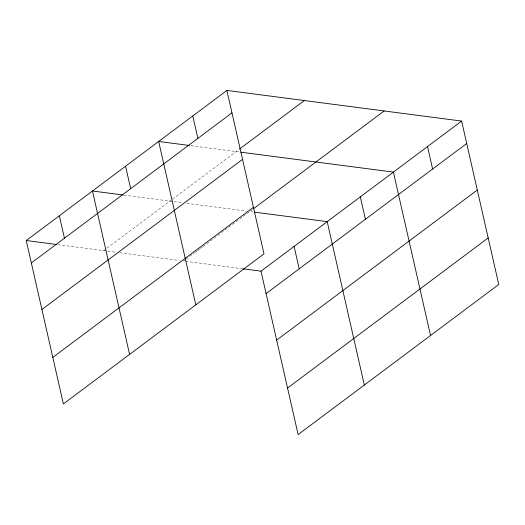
<?xml version="1.0" encoding="UTF-8"?>
<svg xmlns="http://www.w3.org/2000/svg" width="525" height="525" viewBox="0 0 525 525"><rect width="100%" height="100%" fill="white"/><g stroke="black" fill="none" stroke-linecap="round" stroke-linejoin="round"><path stroke-width="0.39" stroke-dasharray="2.62 1.97" d="M103.714 250.642L106.312 248.699M106.962 248.213L171.872 199.651M172.522 199.165L238.757 149.612M185.476 259.599L183.527 261.056L242.438 268.748M186.126 259.114L194.565 252.801M195.215 252.315L197.157 250.858M197.807 250.373L199.756 248.916M200.406 248.43L202.355 246.973M203.004 246.494L249.736 211.529L252.965 211.949M250.386 211.043L252.335 209.587M190.942 145.681L239.328 151.994M123.926 195.103L182.693 202.775M186.683 203.3L246.547 211.109M57.724 244.637L116.484 252.308M119.68 252.722L179.537 260.538"/><path stroke-width="0.79" d="M226.885 90.431L264.003 253.831L63.374 403.928L26.25 240.529L226.885 90.431L461.626 121.072L498.75 284.471L298.115 434.569L260.997 271.169L461.626 121.072M31.349 262.959L231.978 112.862M239.413 149.126L304.349 100.544M41.915 309.481L242.55 159.383M52.802 357.407L253.437 207.309M253.634 208.615L384.162 110.965M266.09 293.6L466.725 143.502M276.662 340.121L477.291 190.024M287.549 388.047L488.184 237.95M189.328 145.471L158.668 141.468L195.792 304.861M240.923 152.204L393.415 172.108L430.533 335.501M123.119 194.998L92.459 191.002L129.583 354.395M254.579 212.159L327.206 221.635L364.324 385.035M26.25 240.529L56.109 244.427M243.239 268.853L260.997 271.169M427.521 146.593L432.613 169.017M360.308 196.875L365.407 219.299M294.098 246.402L299.197 268.833M192.773 115.953L197.873 138.377M125.56 166.235L130.659 188.659M59.351 215.762L64.45 238.192"/></g></svg>
